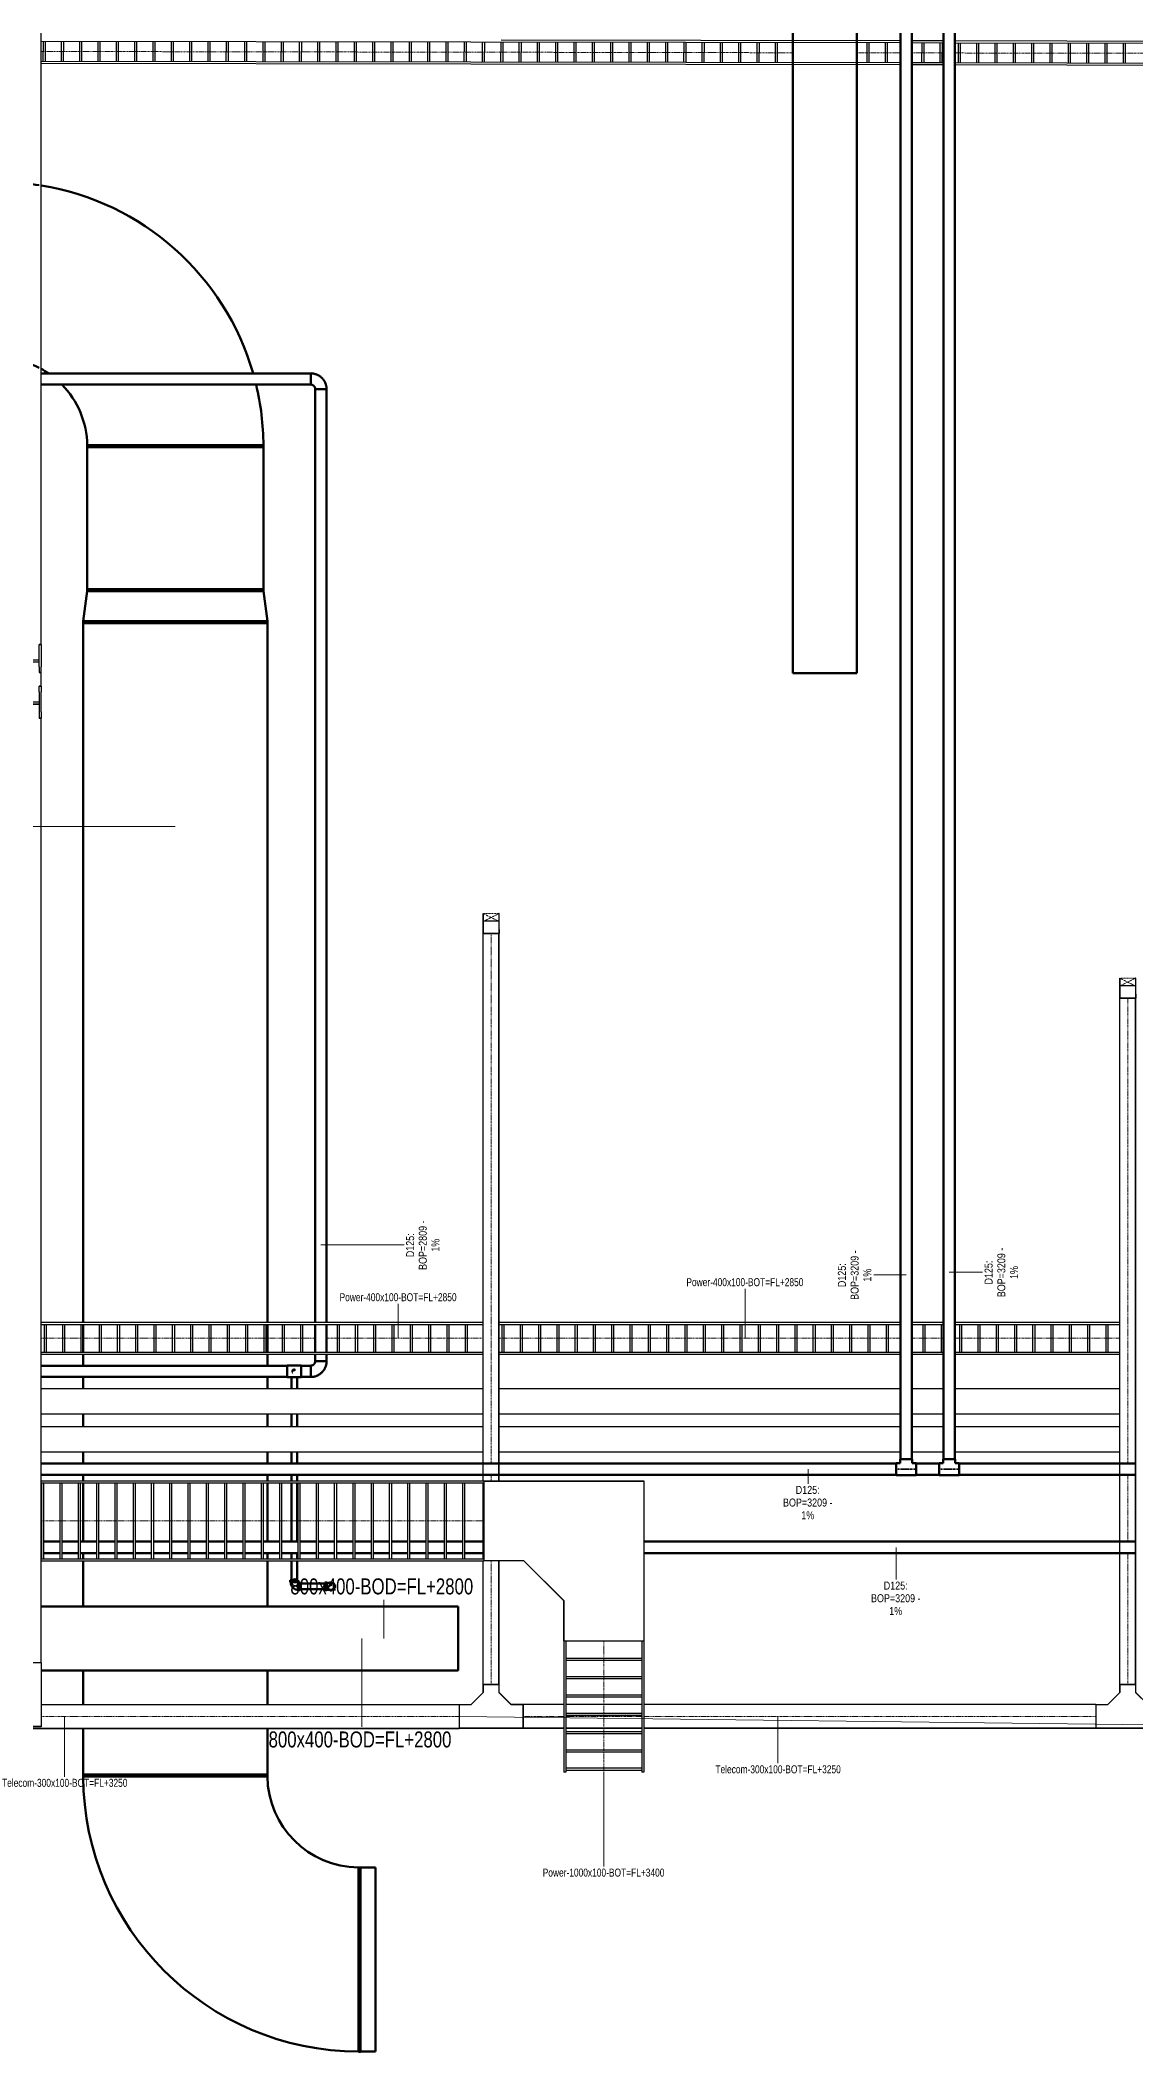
# Model space of a CAD drawing. Header units: millimetres. Extents: x -108050 to 96605, y 58136 to 140997.
# Drawn here: x -19841 to -6161, y 88522 to 113661 of the extents above; entities that cross this region are included whole.
import ezdxf

# ---------------------------------------------------------------- set-up
doc = ezdxf.new("R2010")
doc.units = ezdxf.units.MM
doc.linetypes.add('Center', pattern=[29.999999, 12, -6, 6, -6])
doc.linetypes.add('Hidden 0_75', pattern=[1.5, 0.75, -0.75])
for name, color, linetype, lineweight in [('E-CABL-TRAY', 211, 'Continuous', 25), ('E-CABL-TRAY-ANNO', 211, 'Hidden 0_75', 18), ('E-CABL-TRAY-CNTR', 211, 'Center', 18), ('E-CABL-TRAY-IDEN', 211, 'Continuous', 9), ('M-HVAC-DUCT', 70, 'Continuous', 50), ('M-HVAC-DUCT-IDEN', 70, 'Continuous', 9), ('P-PIPE', 3, 'Continuous', 50), ('P-PIPE-CNTR', 3, 'Center', 35), ('P-PIPE-IDEN', 2, 'Continuous', 9)]:
    doc.layers.add(name, color=color, linetype=linetype, lineweight=lineweight)
doc.styles.add('Arial', font='arial.ttf', dxfattribs={"width": 0.8, "height": 100})
doc.styles.add('Arial_1', font='arial.ttf', dxfattribs={"width": 0.75, "height": 200})
doc.styles.add('Arial_2', font='arial.ttf', dxfattribs={"width": 0.75, "height": 100})

# ---------------------------------------------------------------- blocks, each defined once
blk = doc.blocks.new('E_Chanel Horizontal Bend_std_ - Standard-1994017-HẦM')
at = {"layer": 'E-CABL-TRAY'}
for p, q in [((-500, 1500), (-497, 1500)), ((-500, 1000), (-500, 1500)), ((-497, 999), (-497, 1500)), ((475, 1500), (-475, 1500)), ((497, 1500), (500, 1500)), ((497, 1500), (497, -497)), ((500, 1500), (500, -500)), ((-1000, 500), (-500, 1000)), ((-999, 497), (-497, 999)), ((-1500, 497), (-1500, 500)), ((-1500, 500), (-1000, 500)), ((-1500, 497), (-999, 497)), ((-1500, 475), (-1500, -475)), ((-1500, -500), (-1500, -497)), ((497, -497), (-1500, -497)), ((500, -500), (-1500, -500))]:
    blk.add_line(p, q, dxfattribs=at)
blk = doc.blocks.new('PG_Busway_ThanhThang - 1250A-2004915-HẦM')
at = {"layer": 'E-CABL-TRAY'}
for p, q in [((-19829, 96812), (-14312, 96812)), ((-14112, 96812), (-9098, 96812)), ((-8957, 96812), (-8562, 96812)), ((-8421, 96812), (-6361, 96812)), ((-14312, 96489), (-19829, 96489)), ((-9098, 96489), (-14112, 96489)), ((-8562, 96489), (-8957, 96489)), ((-6361, 96489), (-8421, 96489))]:
    blk.add_line(p, q, dxfattribs=at)
blk = doc.blocks.new('PG_Busway_ThanhThang - 1250A-2004328-HẦM')
at = {"layer": 'E-CABL-TRAY'}
for p, q in [((-19829, 96337), (-14312, 96337)), ((-14112, 96337), (-9098, 96337)), ((-8957, 96337), (-8562, 96337)), ((-8421, 96337), (-6361, 96337)), ((-14312, 96014), (-19829, 96014)), ((-9098, 96014), (-14112, 96014)), ((-8562, 96014), (-8957, 96014)), ((-6361, 96014), (-8421, 96014))]:
    blk.add_line(p, q, dxfattribs=at)
blk = doc.blocks.new('01_REC Transition REC_C Flanged_ - 200 mm-2037853-HẦM')
at = {"layer": 'M-HVAC-DUCT'}
for p, q in [((-25, -1152), (-25, 1152)), ((-25, 1152), (0, 1152)), ((0, 1152), (0, -1152)), ((0, 1150), (372, 1100)), ((372, -1102), (372, 1102)), ((397, 1102), (372, 1102)), ((397, 1102), (397, -1102)), ((0, -1152), (-25, -1152)), ((372, -1100), (0, -1150)), ((372, -1102), (397, -1102))]:
    blk.add_line(p, q, dxfattribs=at)
blk = doc.blocks.new('01_REC Elbow_C Flanged_ - 1 W-2037233-HẦM')
at = {"layer": 'M-HVAC-DUCT'}
for p, q in [((-1102, 2212.5), (1102, 2212.5)), ((-1102, 2212.5), (-1102, 2187.5)), ((1102, 2187.5), (-1102, 2187.5)), ((1102, 2187.5), (1102, 2212.5)), ((-2212.5, -1102), (-2212.5, 1102)), ((-2212.5, 1102), (-2187.5, 1102)), ((-2187.5, 1102), (-2187.5, -1102)), ((-2187.5, -1102), (-2212.5, -1102))]:
    blk.add_line(p, q, dxfattribs=at)
for radius, start, end in [(1100, 332.88388, 352.07375), (1100, 353.41387, 359.34772), (3300, 351.26914, 357.36817), (3300, 357.80944, 359.78284), (3300, 286.03302, 350.82299), (1100, 326.02196, 331.39835), (1100, 270.65228, 314.4841), (3300, 270.21716, 283.49111)]:
    blk.add_arc((-2200, 2200), radius, start, end, dxfattribs=at)
blk = doc.blocks.new('E_Channel Horizontal Tee_std_ - Standard-V241-HẦM')
at = {"layer": 'E-CABL-TRAY'}
for p, q in [((-250, 150), (-100, 300)), ((-249, 147), (-97, 299)), ((-100, 400), (-97, 400)), ((-100, 300), (-100, 400)), ((-97, 400), (97, 400)), ((-97, 400), (-97, 299)), ((100, 400), (97, 400)), ((97, 400), (97, 299)), ((97, 299), (249, 147)), ((100, 300), (100, 400)), ((250, 150), (100, 300)), ((-400, 147), (-400, 150)), ((-400, 150), (-250, 150)), ((-400, 147), (-400, -147)), ((-400, 147), (-249, 147)), ((400, 147), (249, 147)), ((250, 150), (400, 150)), ((400, 150), (400, 147)), ((400, 147), (400, -147)), ((-400, -150), (-400, -147)), ((400, -147), (-400, -147)), ((400, -150), (-400, -150)), ((400, -147), (400, -150))]:
    blk.add_line(p, q, dxfattribs=at)
blk = doc.blocks.new('E_Channel Vertical Outside Bend_std_ - Standard-2090857-HẦM')
at = {"layer": 'E-CABL-TRAY'}
for p, q in [((-14310, 102748), (-14312, 102748)), ((-14312, 102748), (-14312, 102548)), ((-14310, 102548), (-14310, 102748)), ((-14115, 102650), (-14310, 102650)), ((-14112, 102748), (-14115, 102748)), ((-14115, 102748), (-14115, 102548)), ((-14112, 102548), (-14112, 102748)), ((-14312, 102498), (-14312, 102548)), ((-14310, 102498), (-14312, 102498)), ((-14310, 102548), (-14310, 102498)), ((-14115, 102498), (-14310, 102498)), ((-14115, 102548), (-14115, 102498)), ((-14112, 102498), (-14115, 102498)), ((-14112, 102548), (-14112, 102498))]:
    blk.add_line(p, q, dxfattribs=at)
blk = doc.blocks.new('M_Elbow - Welded - Generic - Standard-2092714-HẦM')
at = {"layer": 'P-PIPE'}
for p, q in [((-127, 71), (-127, 68)), ((-127, 68), (-127, 61)), ((-127, 61), (-127, 50)), ((-127, 50), (-127, 35)), ((-127, 35), (-127, 18)), ((-127, 18), (-127, -18)), ((-68, 127), (-71, 127)), ((-61, 127), (-68, 127)), ((-50, 127), (-61, 127)), ((-35, 127), (-50, 127)), ((-18, 127), (-35, 127)), ((18, 127), (-18, 127)), ((35, 127), (18, 127)), ((50, 127), (35, 127)), ((61, 127), (50, 127)), ((68, 127), (61, 127)), ((71, 127), (68, 127)), ((-127, -18), (-127, -35)), ((-127, -35), (-127, -50)), ((-127, -50), (-127, -61)), ((-127, -61), (-127, -68)), ((-127, -68), (-127, -71))]:
    blk.add_line(p, q, dxfattribs=at)
at = {"layer": 'P-PIPE', "flags": 128}
for points in [[(-71, 127), (-71, 125), (-71, 122), (-71, 120), (-71, 118), (-72, 116), (-72, 114), (-73, 111), (-74, 109), (-74, 107), (-75, 105), (-76, 103), (-77, 101), (-78, 99), (-79, 97), (-80, 95), (-82, 93), (-83, 92), (-85, 90), (-86, 88), (-88, 87), (-89, 85), (-91, 84), (-93, 82), (-95, 81), (-97, 80), (-98, 78), (-100, 77), (-102, 76), (-104, 75), (-107, 74), (-109, 74), (-111, 73), (-113, 72), (-115, 72), (-117, 71), (-120, 71), (-122, 71), (-124, 71), (-126, 71), (-127, 71)], [(-127, -71), (-119, -70), (-111, -70), (-103, -69), (-96, -68), (-88, -67), (-80, -65), (-72, -63), (-65, -61), (-57, -58), (-50, -55), (-43, -52), (-36, -48), (-29, -45), (-22, -40), (-15, -36), (-9, -32), (-3, -27), (3, -22), (9, -16), (15, -11), (20, -5), (25, 1), (30, 7), (35, 14), (39, 20), (43, 27), (47, 34), (51, 41), (54, 48), (57, 55), (60, 63), (62, 70), (64, 78), (66, 86), (68, 93), (69, 101), (70, 109), (70, 117), (71, 125), (71, 127)]]:
    blk.add_lwpolyline(points, dxfattribs=at)
blk = doc.blocks.new('M_Elbow - Threaded - MI - Class 300 - Standard-V243-HẦM')
at = {"layer": 'P-PIPE'}
for p, q in [((-90807, 87713), (-90831, 87713)), ((-90831, 87713), (-90831, 87664)), ((-90831, 87664), (-90831, 87615)), ((-90831, 87615), (-90807, 87615)), ((-90807, 87664), (-90807, 87713)), ((-90807, 87615), (-90807, 87664))]:
    blk.add_line(p, q, dxfattribs=at)
at = {"layer": 'P-PIPE', "flags": 128}
for points in [[(-90831, 87709), (-90833, 87709), (-90835, 87709), (-90837, 87709), (-90839, 87709), (-90841, 87709), (-90843, 87709), (-90845, 87709), (-90847, 87709), (-90849, 87709), (-90851, 87709), (-90852, 87709), (-90854, 87709), (-90856, 87709), (-90858, 87709), (-90860, 87709), (-90861, 87709), (-90863, 87709), (-90864, 87709), (-90866, 87709), (-90867, 87709), (-90869, 87709), (-90870, 87709), (-90871, 87709), (-90872, 87709), (-90874, 87709), (-90875, 87709), (-90876, 87709), (-90877, 87709), (-90877, 87709), (-90878, 87709), (-90879, 87709), (-90879, 87709), (-90880, 87709), (-90880, 87709), (-90881, 87709), (-90881, 87709), (-90881, 87709), (-90882, 87709), (-90882, 87709), (-90882, 87709)], [(-90882, 87620), (-90882, 87620), (-90881, 87620), (-90881, 87620), (-90881, 87620), (-90881, 87620), (-90880, 87620), (-90880, 87620), (-90879, 87620), (-90878, 87620), (-90878, 87620), (-90877, 87620), (-90876, 87620), (-90875, 87620), (-90874, 87620), (-90873, 87620), (-90872, 87620), (-90870, 87620), (-90869, 87620), (-90868, 87620), (-90866, 87620), (-90865, 87620), (-90863, 87620), (-90862, 87620), (-90860, 87620), (-90858, 87620), (-90857, 87620), (-90855, 87620), (-90853, 87620), (-90851, 87620), (-90849, 87620), (-90847, 87620), (-90845, 87620), (-90843, 87620), (-90841, 87620), (-90839, 87620), (-90837, 87620), (-90835, 87620), (-90833, 87620), (-90831, 87620), (-90831, 87620)]]:
    blk.add_lwpolyline(points, dxfattribs=at)
at = {"layer": 'P-PIPE'}
for radius, start, end in [(49, 65.944, 180), (49, 180, 294.4419), (44.4, 84.6359, 167.0485), (44.4, 192.9515, 275.4878)]:
    blk.add_arc((-90882, 87664), radius, start, end, dxfattribs=at)
blk = doc.blocks.new('E_Chanel Horizontal Bend_std_ - Standard-2114494-HẦM')
at = {"layer": 'E-CABL-TRAY'}
for p, q in [((-600, 197), (-600, 200)), ((-600, 200), (200, 200)), ((-600, 197), (197, 197)), ((-600, 175), (-600, -175)), ((197, 197), (197, -600)), ((200, 200), (200, -600)), ((-600, -200), (-600, -197)), ((-399, -197), (-600, -197)), ((-400, -200), (-600, -200)), ((-200, -400), (-400, -200)), ((-197, -399), (-399, -197)), ((-200, -600), (-200, -400)), ((-197, -600), (-197, -399)), ((-197, -600), (-200, -600)), ((-175, -600), (175, -600)), ((200, -600), (197, -600))]:
    blk.add_line(p, q, dxfattribs=at)
blk = doc.blocks.new('E_Ladder Vertical Outside Bend - Standard-2122204-HẦM')
at = {"layer": 'E-CABL-TRAY'}
for p, q in [((-20229, 105518), (-20229, 105588)), ((-20229, 105588), (-20203, 105588)), ((-20203, 105588), (-20203, 105518)), ((-19854, 105518), (-19854, 105588)), ((-19854, 105588), (-19829, 105588)), ((-19829, 105588), (-19829, 105518)), ((-20229, 105518), (-20229, 105268)), ((-20203, 105268), (-20203, 105518)), ((-20203, 105391), (-19854, 105391)), ((-20203, 105366), (-19854, 105366)), ((-19854, 105359), (-20203, 105359)), ((-19854, 105518), (-19854, 105268)), ((-19829, 105268), (-19829, 105518)), ((-20229, 105268), (-20229, 105188)), ((-20203, 105188), (-20229, 105188)), ((-20203, 105268), (-20203, 105188)), ((-19854, 105268), (-19854, 105188)), ((-19829, 105188), (-19854, 105188)), ((-19829, 105268), (-19829, 105188))]:
    blk.add_line(p, q, dxfattribs=at)
blk = doc.blocks.new('E_Ladder Vertical Inside Bend - Standard-2122208-HẦM')
at = {"layer": 'E-CABL-TRAY'}
for p, q in [((-20229, 106029), (-20229, 106109)), ((-20229, 106109), (-20203, 106109)), ((-20203, 106109), (-20203, 106029)), ((-19854, 106029), (-19854, 106109)), ((-19854, 106109), (-19829, 106109)), ((-19829, 106109), (-19829, 106029)), ((-20229, 105829), (-20229, 106029)), ((-20203, 106029), (-20203, 105829)), ((-20203, 105918), (-19854, 105918)), ((-20203, 105894), (-19854, 105894)), ((-19854, 105887), (-20203, 105887)), ((-19854, 105829), (-19854, 106029)), ((-19829, 106029), (-19829, 105829)), ((-20229, 105829), (-20229, 105760)), ((-20203, 105760), (-20229, 105760)), ((-20203, 105760), (-20203, 105829)), ((-19854, 105829), (-19854, 105760)), ((-19829, 105760), (-19854, 105760)), ((-19829, 105760), (-19829, 105829))]:
    blk.add_line(p, q, dxfattribs=at)
blk = doc.blocks.new('M_Elbow - Threaded - MI - Class 300 - Standard-2093307-HẦM')
at = {"layer": 'P-PIPE'}
for p, q in [((-51, 49), (-75, 49)), ((-75, 49), (-75, -49)), ((-51, -49), (-51, 49)), ((-49, 75), (-49, 51)), ((49, 75), (-49, 75)), ((-49, 51), (49, 51)), ((49, 51), (49, 75)), ((-75, -49), (-51, -49))]:
    blk.add_line(p, q, dxfattribs=at)
at = {"layer": 'P-PIPE', "flags": 128}
for points in [[(-44, 51), (-44, 51), (-44, 50), (-44, 50), (-44, 50), (-45, 50), (-45, 49), (-45, 49), (-45, 49), (-45, 49), (-45, 48), (-45, 48), (-45, 48), (-45, 48), (-45, 47), (-46, 47), (-46, 47), (-46, 47), (-46, 47), (-46, 46), (-46, 46), (-47, 46), (-47, 46), (-47, 46), (-47, 46), (-47, 45), (-48, 45), (-48, 45), (-48, 45), (-48, 45), (-48, 45), (-49, 45), (-49, 45), (-49, 45), (-49, 45), (-50, 44), (-50, 44), (-50, 44), (-50, 44), (-51, 44), (-51, 44)], [(-51, -44), (-47, -44), (-43, -44), (-39, -44), (-36, -43), (-32, -43), (-28, -42), (-24, -41), (-21, -40), (-17, -38), (-14, -37), (-10, -35), (-7, -34), (-3, -32), (0, -30), (3, -28), (6, -26), (9, -23), (12, -21), (15, -18), (17, -16), (20, -13), (23, -10), (25, -7), (27, -4), (29, -1), (31, 3), (33, 6), (35, 9), (36, 13), (38, 16), (39, 20), (40, 24), (41, 27), (42, 31), (43, 35), (44, 38), (44, 42), (44, 46), (44, 50), (44, 51)]]:
    blk.add_lwpolyline(points, dxfattribs=at)
blk = doc.blocks.new('M_Elbow - Threaded - MI - Class 300 - Standard-V263-HẦM')
at = {"layer": 'P-PIPE'}
for p, q in [((-16719, 96951), (-16670, 96951)), ((-16670, 96951), (-16621, 96951))]:
    blk.add_line(p, q, dxfattribs=at)
blk = doc.blocks.new('01_REC Elbow_C Flanged_ - 1 W-2136059-HẦM')
at = {"layer": 'M-HVAC-DUCT'}
for p, q in [((-1152, 2312.5), (1152, 2312.5)), ((-1152, 2312.5), (-1152, 2287.5)), ((1152, 2287.5), (-1152, 2287.5)), ((1152, 2287.5), (1152, 2312.5)), ((-2312.5, -1152), (-2312.5, 1152)), ((-2312.5, 1152), (-2287.5, 1152)), ((-2287.5, 1152), (-2287.5, -1152)), ((-2287.5, -1152), (-2312.5, -1152))]:
    blk.add_line(p, q, dxfattribs=at)
for radius, start, end in [(1150, 270.62392, 359.37608), (3450, 270.20772, 359.79228)]:
    blk.add_arc((-2300, 2300), radius, start, end, dxfattribs=at)

msp = doc.modelspace()

# ---------------------------------------------------------------- hatches: boundary and pattern name
at = {"layer": 'P-PIPE'}
for points in [[(-16675, 96990), (-16682, 96994), (-16683, 96994), (-16686, 97000), (-16688, 97003), (-16688, 97007), (-16686, 97016), (-16686, 97016), (-16683, 97020), (-16679, 97023), (-16675, 97025), (-16661, 97028), (-16661, 97028), (-16657, 97031), (-16654, 97035), (-16652, 97039), (-16652, 97044), (-16652, 97049), (-16654, 97053), (-16657, 97057), (-16661, 97060), (-16665, 97061), (-16670, 97062), (-16679, 97061), (-16688, 97057), (-16696, 97051), (-16702, 97044), (-16705, 97035), (-16706, 97026), (-16703, 97012), (-16702, 97007), (-16694, 96998), (-16686, 96993), (-16679, 96990)], [(-16217, 94303), (-16225, 94307), (-16225, 94307), (-16229, 94313), (-16230, 94316), (-16231, 94320), (-16228, 94329), (-16228, 94330), (-16225, 94334), (-16221, 94336), (-16217, 94338), (-16208, 94339), (-16201, 94343), (-16199, 94344), (-16196, 94348), (-16195, 94352), (-16194, 94357), (-16195, 94362), (-16196, 94366), (-16201, 94371), (-16203, 94373), (-16208, 94375), (-16212, 94375), (-16222, 94374), (-16231, 94370), (-16238, 94364), (-16244, 94357), (-16248, 94348), (-16249, 94339), (-16246, 94325), (-16244, 94320), (-16236, 94311), (-16228, 94306), (-16221, 94303)]]:
    msp.add_hatch(color=256, dxfattribs=at).paths.add_polyline_path(points)

# ---------------------------------------------------------------- linework, layer by layer
at = {"layer": 'E-CABL-TRAY'}
for p, q in [((-19829, 106109), (-19829, 124103)), ((-9098, 113627), (-19829, 113646)), ((-19807, 113646), (-19808, 113397)), ((-19782, 113646), (-19782, 113397)), ((-19579, 113645), (-19579, 113396)), ((-19553, 113645), (-19554, 113396)), ((-19350, 113645), (-19350, 113396)), ((-19325, 113645), (-19325, 113396)), ((-19121, 113645), (-19122, 113395)), ((-19096, 113645), (-19096, 113395)), ((-18893, 113644), (-18893, 113395)), ((-18867, 113644), (-18868, 113395)), ((-18664, 113644), (-18665, 113395)), ((-18639, 113644), (-18639, 113395)), ((-18436, 113643), (-18436, 113394)), ((-18410, 113643), (-18411, 113394)), ((-18207, 113643), (-18207, 113394)), ((-18182, 113643), (-18182, 113394)), ((-17978, 113643), (-17979, 113393)), ((-17953, 113643), (-17953, 113393)), ((-17750, 113642), (-17750, 113393)), ((-17724, 113642), (-17725, 113393)), ((-17521, 113642), (-17522, 113393)), ((-17496, 113642), (-17496, 113393)), ((-17293, 113641), (-17293, 113392)), ((-17267, 113641), (-17268, 113392)), ((-17064, 113641), (-17064, 113392)), ((-17039, 113641), (-17039, 113392)), ((-16835, 113641), (-16836, 113391)), ((-16810, 113641), (-16810, 113391)), ((-16607, 113640), (-16607, 113391)), ((-16581, 113640), (-16582, 113391)), ((-16378, 113640), (-16379, 113391)), ((-16353, 113640), (-16353, 113391)), ((-16150, 113640), (-16150, 113390)), ((-16124, 113639), (-16125, 113390)), ((-15921, 113639), (-15921, 113390)), ((-15896, 113639), (-15896, 113390)), ((-15692, 113639), (-15693, 113390)), ((-15667, 113639), (-15667, 113389)), ((-15464, 113638), (-15464, 113389)), ((-15438, 113638), (-15439, 113389)), ((-15235, 113638), (-15236, 113389)), ((-15210, 113638), (-15210, 113389)), ((-15007, 113638), (-15007, 113388)), ((-14981, 113638), (-14982, 113388)), ((-14778, 113637), (-14778, 113388)), ((-14753, 113637), (-14753, 113388)), ((-14549, 113637), (-14550, 113388)), ((-14524, 113637), (-14524, 113388)), ((-14321, 113636), (-14321, 113387)), ((-14295, 113636), (-14296, 113387)), ((-14092, 113636), (-14093, 113387)), ((-9098, 113653), (-14084, 113661)), ((-14067, 113636), (-14067, 113387)), ((-13864, 113636), (-13864, 113386)), ((-13838, 113636), (-13839, 113386)), ((-13635, 113635), (-13635, 113386)), ((-13610, 113635), (-13610, 113386)), ((-13406, 113635), (-13407, 113386)), ((-13381, 113635), (-13381, 113386)), ((-13178, 113634), (-13178, 113385)), ((-13152, 113634), (-13153, 113385)), ((-12949, 113634), (-12950, 113385)), ((-12924, 113634), (-12924, 113385)), ((-12721, 113634), (-12721, 113384)), ((-12695, 113634), (-12696, 113384)), ((-12492, 113633), (-12492, 113384)), ((-12467, 113633), (-12467, 113384)), ((-12263, 113633), (-12264, 113384)), ((-12238, 113633), (-12238, 113384)), ((-12035, 113632), (-12035, 113383)), ((-12009, 113632), (-12010, 113383)), ((-11806, 113632), (-11807, 113383)), ((-11781, 113632), (-11781, 113383)), ((-11578, 113632), (-11578, 113382)), ((-11552, 113632), (-11553, 113382)), ((-11349, 113631), (-11349, 113382)), ((-11324, 113631), (-11324, 113382)), ((-11120, 113631), (-11121, 113382)), ((-11095, 113631), (-11095, 113382)), ((-8562, 113652), (-8957, 113653)), ((14571, 113612), (-8421, 113652)), ((-9098, 113378), (-19829, 113397)), ((-10892, 113630), (-10892, 113381)), ((-10866, 113630), (-10867, 113381)), ((-10663, 113630), (-10664, 113381)), ((-10638, 113630), (-10638, 113381)), ((-9520, 113628), (-9521, 113379)), ((-9495, 113628), (-9495, 113379)), ((-9292, 113628), (-9292, 113379)), ((-9266, 113628), (-9267, 113378)), ((-8562, 113626), (-8957, 113627)), ((-8834, 113627), (-8835, 113378)), ((-8809, 113627), (-8809, 113378)), ((-8606, 113627), (-8606, 113377)), ((-8580, 113626), (-8581, 113377)), ((14571, 113587), (-8421, 113626)), ((-8377, 113626), (-8378, 113377)), ((-8352, 113626), (-8352, 113377)), ((-8149, 113626), (-8149, 113377)), ((-8123, 113626), (-8124, 113377)), ((-7920, 113625), (-7920, 113376)), ((-7895, 113625), (-7895, 113376)), ((-7691, 113625), (-7692, 113376)), ((-7666, 113625), (-7666, 113376)), ((-7463, 113625), (-7463, 113375)), ((-7437, 113625), (-7438, 113375)), ((-7234, 113624), (-7235, 113375)), ((-7209, 113624), (-7209, 113375)), ((-7006, 113624), (-7006, 113375)), ((-6980, 113624), (-6981, 113375)), ((-6777, 113623), (-6777, 113374)), ((-6752, 113623), (-6752, 113374)), ((-6548, 113623), (-6549, 113374)), ((-6523, 113623), (-6523, 113374)), ((-6320, 113623), (-6320, 113373)), ((-6294, 113623), (-6295, 113373)), ((-9098, 113353), (-19829, 113371)), ((-8562, 113377), (-8957, 113378)), ((-8562, 113352), (-8957, 113353)), ((14571, 113337), (-8421, 113377)), ((14571, 113312), (-8421, 113352)), ((-19829, 106109), (-19854, 106109)), ((-19854, 105760), (-19829, 105760)), ((-19829, 105588), (-19854, 105588)), ((-19829, 105588), (-19829, 105760)), ((-19854, 105188), (-19829, 105188)), ((-19829, 93382), (-19829, 105188)), ((-14312, 102498), (-14112, 102498)), ((-14312, 95656), (-14312, 102498)), ((-14310, 95656), (-14310, 102498)), ((-14115, 95656), (-14115, 102498)), ((-14112, 95656), (-14112, 102498)), ((-6361, 101691), (-6161, 101691)), ((-6361, 93113), (-6361, 101691)), ((-6359, 93113), (-6359, 101691)), ((-6164, 93113), (-6164, 101691)), ((-6161, 93113), (-6161, 101691)), ((-19829, 97639), (-14312, 97639)), ((-19829, 97613), (-14312, 97613)), ((-19789, 97264), (-19789, 97613)), ((-19764, 97264), (-19764, 97613)), ((-19560, 97264), (-19560, 97613)), ((-19535, 97264), (-19535, 97613)), ((-19332, 97264), (-19332, 97613)), ((-19306, 97264), (-19306, 97613)), ((-19103, 97264), (-19103, 97613)), ((-19078, 97264), (-19078, 97613)), ((-18875, 97264), (-18875, 97613)), ((-18849, 97264), (-18849, 97613)), ((-18646, 97264), (-18646, 97613)), ((-18621, 97264), (-18621, 97613)), ((-18417, 97264), (-18417, 97613)), ((-18392, 97264), (-18392, 97613)), ((-18189, 97264), (-18189, 97613)), ((-18163, 97264), (-18163, 97613)), ((-17960, 97264), (-17960, 97613)), ((-17935, 97264), (-17935, 97613)), ((-17732, 97264), (-17732, 97613)), ((-17706, 97264), (-17706, 97613)), ((-17503, 97264), (-17503, 97613)), ((-17478, 97264), (-17478, 97613)), ((-17274, 97264), (-17274, 97613)), ((-17249, 97264), (-17249, 97613)), ((-17046, 97264), (-17046, 97613)), ((-17020, 97264), (-17020, 97613)), ((-16817, 97264), (-16817, 97613)), ((-16792, 97264), (-16792, 97613)), ((-16589, 97264), (-16589, 97613)), ((-16563, 97264), (-16563, 97613)), ((-16131, 97264), (-16131, 97613)), ((-16106, 97264), (-16106, 97613)), ((-15903, 97264), (-15903, 97613)), ((-15877, 97264), (-15877, 97613)), ((-15674, 97264), (-15674, 97613)), ((-15649, 97264), (-15649, 97613)), ((-15446, 97264), (-15446, 97613)), ((-15420, 97264), (-15420, 97613)), ((-15217, 97264), (-15217, 97613)), ((-15192, 97264), (-15192, 97613)), ((-14988, 97264), (-14988, 97613)), ((-14963, 97264), (-14963, 97613)), ((-14760, 97264), (-14760, 97613)), ((-14734, 97264), (-14734, 97613)), ((-14531, 97264), (-14531, 97613)), ((-14506, 97264), (-14506, 97613)), ((-14112, 97639), (-9098, 97639)), ((-14112, 97613), (-9098, 97613)), ((-14074, 97264), (-14074, 97613)), ((-14049, 97264), (-14049, 97613)), ((-13845, 97264), (-13845, 97613)), ((-13820, 97264), (-13820, 97613)), ((-13617, 97264), (-13617, 97613)), ((-13591, 97264), (-13591, 97613)), ((-13388, 97264), (-13388, 97613)), ((-13363, 97264), (-13363, 97613)), ((-13160, 97264), (-13160, 97613)), ((-13134, 97264), (-13134, 97613)), ((-12931, 97264), (-12931, 97613)), ((-12906, 97264), (-12906, 97613)), ((-12702, 97264), (-12702, 97613)), ((-12677, 97264), (-12677, 97613)), ((-12474, 97264), (-12474, 97613)), ((-12448, 97264), (-12448, 97613)), ((-12245, 97264), (-12245, 97613)), ((-12220, 97264), (-12220, 97613)), ((-12017, 97264), (-12017, 97613)), ((-11991, 97264), (-11991, 97613)), ((-11788, 97264), (-11788, 97613)), ((-11763, 97264), (-11763, 97613)), ((-11559, 97264), (-11559, 97613)), ((-11534, 97264), (-11534, 97613)), ((-11331, 97264), (-11331, 97613)), ((-11305, 97264), (-11305, 97613)), ((-11102, 97264), (-11102, 97613)), ((-11077, 97264), (-11077, 97613)), ((-10874, 97264), (-10874, 97613)), ((-10848, 97264), (-10848, 97613)), ((-10645, 97264), (-10645, 97613)), ((-10620, 97264), (-10620, 97613)), ((-10416, 97264), (-10416, 97613)), ((-10391, 97264), (-10391, 97613)), ((-10188, 97264), (-10188, 97613)), ((-10162, 97264), (-10162, 97613)), ((-9959, 97264), (-9959, 97613)), ((-9934, 97264), (-9934, 97613)), ((-9731, 97264), (-9731, 97613)), ((-9705, 97264), (-9705, 97613)), ((-9502, 97264), (-9502, 97613)), ((-9477, 97264), (-9477, 97613)), ((-9273, 97264), (-9273, 97613)), ((-9248, 97264), (-9248, 97613)), ((-8957, 97639), (-8562, 97639)), ((-8957, 97613), (-8562, 97613)), ((-8816, 97264), (-8816, 97613)), ((-8791, 97264), (-8791, 97613)), ((-8588, 97264), (-8588, 97613)), ((-8562, 97264), (-8562, 97613)), ((-8421, 97639), (-6361, 97639)), ((-8421, 97613), (-6361, 97613)), ((-8359, 97264), (-8359, 97613)), ((-8334, 97264), (-8334, 97613)), ((-8130, 97264), (-8130, 97613)), ((-8105, 97264), (-8105, 97613)), ((-7902, 97264), (-7902, 97613)), ((-7876, 97264), (-7876, 97613)), ((-7673, 97264), (-7673, 97613)), ((-7648, 97264), (-7648, 97613)), ((-7445, 97264), (-7445, 97613)), ((-7419, 97264), (-7419, 97613)), ((-7216, 97264), (-7216, 97613)), ((-7191, 97264), (-7191, 97613)), ((-6987, 97264), (-6987, 97613)), ((-6962, 97264), (-6962, 97613)), ((-6759, 97264), (-6759, 97613)), ((-6733, 97264), (-6733, 97613)), ((-6530, 97264), (-6530, 97613)), ((-6505, 97264), (-6505, 97613)), ((-19829, 97264), (-14312, 97264)), ((-19829, 97239), (-14312, 97239)), ((-14112, 97264), (-9098, 97264)), ((-14112, 97239), (-9098, 97239)), ((-8957, 97264), (-8562, 97264)), ((-8957, 97239), (-8562, 97239)), ((-8421, 97264), (-6361, 97264)), ((-8421, 97239), (-6361, 97239)), ((-19829, 95656), (-14303, 95656)), ((-19829, 95631), (-14303, 95631)), ((-19822, 94682), (-19822, 95631)), ((-19797, 94682), (-19797, 95631)), ((-19594, 94682), (-19594, 95631)), ((-19568, 94682), (-19568, 95631)), ((-19365, 94682), (-19365, 95631)), ((-19340, 94682), (-19340, 95631)), ((-19136, 94682), (-19136, 95631)), ((-19111, 94682), (-19111, 95631)), ((-18908, 94682), (-18908, 95631)), ((-18882, 94682), (-18882, 95631)), ((-18679, 94682), (-18679, 95631)), ((-18654, 94682), (-18654, 95631)), ((-18451, 94682), (-18451, 95631)), ((-18425, 94682), (-18425, 95631)), ((-18222, 94682), (-18222, 95631)), ((-18197, 94682), (-18197, 95631)), ((-17993, 94682), (-17993, 95631)), ((-17968, 94682), (-17968, 95631)), ((-17765, 94682), (-17765, 95631)), ((-17739, 94682), (-17739, 95631)), ((-17536, 94682), (-17536, 95631)), ((-17511, 94682), (-17511, 95631)), ((-17308, 94682), (-17308, 95631)), ((-17282, 94682), (-17282, 95631)), ((-17079, 94682), (-17079, 95631)), ((-17054, 94682), (-17054, 95631)), ((-16850, 94682), (-16850, 95631)), ((-16825, 94682), (-16825, 95631)), ((-16622, 94682), (-16622, 95631)), ((-16596, 94682), (-16596, 95631)), ((-16393, 94682), (-16393, 95631)), ((-16368, 94682), (-16368, 95631)), ((-16165, 94682), (-16165, 95631)), ((-16139, 94682), (-16139, 95631)), ((-15936, 94682), (-15936, 95631)), ((-15911, 94682), (-15911, 95631)), ((-15707, 94682), (-15707, 95631)), ((-15682, 94682), (-15682, 95631)), ((-15479, 94682), (-15479, 95631)), ((-15453, 94682), (-15453, 95631)), ((-15250, 94682), (-15250, 95631)), ((-15225, 94682), (-15225, 95631)), ((-15022, 94682), (-15022, 95631)), ((-14996, 94682), (-14996, 95631)), ((-14793, 94682), (-14793, 95631)), ((-14768, 94682), (-14768, 95631)), ((-14564, 94682), (-14564, 95631)), ((-14539, 94682), (-14539, 95631)), ((-14312, 94682), (-14312, 95631)), ((-14310, 94682), (-14310, 95631)), ((-14303, 95656), (-14303, 95631)), ((-19829, 94682), (-14303, 94682)), ((-19829, 94656), (-14303, 94656)), ((-14312, 93113), (-14312, 94656)), ((-14310, 93113), (-14310, 94656)), ((-14303, 94682), (-14303, 94656)), ((-14115, 93113), (-14115, 94656)), ((-14112, 93113), (-14112, 94656)), ((-13303, 93656), (-13278, 93656)), ((-13303, 93656), (-13303, 92018)), ((-13278, 93656), (-13278, 92018)), ((-12329, 93656), (-12303, 93656)), ((-12329, 93656), (-12329, 92018)), ((-12303, 93656), (-12303, 92018)), ((-19829, 93382), (-19854, 93382)), ((-13278, 93440), (-12329, 93440)), ((-13278, 93415), (-12329, 93415)), ((-14112, 93113), (-14312, 93113)), ((-13278, 93212), (-12329, 93212)), ((-13278, 93186), (-12329, 93186)), ((-6161, 93113), (-6361, 93113)), ((-19829, 92863), (-14612, 92863)), ((-19829, 92860), (-14612, 92860)), ((-14612, 92863), (-14612, 92563)), ((-13812, 92563), (-13812, 92863)), ((-13303, 92863), (-13812, 92863)), ((-13303, 92860), (-13812, 92860)), ((-13278, 92983), (-12329, 92983)), ((-13278, 92958), (-12329, 92958)), ((-12329, 92863), (-13278, 92863)), ((-12329, 92860), (-13278, 92860)), ((-6661, 92863), (-12303, 92863)), ((-6661, 92860), (-12303, 92860)), ((-6661, 92863), (-6661, 92563)), ((-24769, 92563), (-14612, 92563)), ((-24766, 92565), (-14612, 92565)), ((-13303, 92565), (-13812, 92565)), ((-13303, 92563), (-13812, 92563)), ((-13278, 92754), (-12329, 92754)), ((-13278, 92729), (-12329, 92729)), ((-12329, 92565), (-13278, 92565)), ((-12329, 92563), (-13278, 92563)), ((-13278, 92526), (-12329, 92526)), ((-6661, 92565), (-12303, 92565)), ((-6661, 92563), (-12303, 92563)), ((-13278, 92500), (-12329, 92500)), ((-13278, 92297), (-12329, 92297)), ((-13278, 92272), (-12329, 92272)), ((-13278, 92018), (-13303, 92018)), ((-13278, 92069), (-12329, 92069)), ((-13278, 92043), (-12329, 92043)), ((-12303, 92018), (-12329, 92018))]:
    msp.add_line(p, q, dxfattribs=at)
at = {"layer": 'E-CABL-TRAY-ANNO'}
for p, q in [((-14115, 102748), (-14310, 102748)), ((-14310, 102746), (-14117, 102650)), ((-14115, 102746), (-14307, 102650)), ((-6164, 101941), (-6359, 101941)), ((-6359, 101939), (-6166, 101843)), ((-6164, 101939), (-6356, 101843))]:
    msp.add_line(p, q, dxfattribs=at)
at = {"layer": 'E-CABL-TRAY-CNTR'}
for p, q in [((-10444, 113505), (-19829, 113521)), ((-9098, 113503), (-9644, 113504)), ((-8562, 113502), (-8957, 113503)), ((14571, 113462), (-8421, 113502)), ((-14212, 95870), (-14212, 102498)), ((-6261, 95870), (-6261, 101691)), ((-19829, 97439), (-16405, 97439)), ((-16270, 97439), (-14312, 97439)), ((-14112, 97439), (-9098, 97439)), ((-8957, 97439), (-8562, 97439)), ((-8421, 97439), (-6361, 97439)), ((-14212, 95656), (-14212, 95735)), ((-6261, 94893), (-6261, 95735)), ((-19829, 95156), (-14303, 95156)), ((-14212, 93113), (-14212, 94656)), ((-6261, 93113), (-6261, 94759)), ((-12803, 93656), (-12803, 92018)), ((-19829, 92713), (-14612, 92713)), ((-13303, 92713), (-13812, 92713)), ((-12329, 92713), (-13278, 92713)), ((-6661, 92713), (-12303, 92713))]:
    msp.add_line(p, q, dxfattribs=at)
at = {"layer": 'E-CABL-TRAY-IDEN'}
for p, q in [((-11038, 97439), (-11038, 98057)), ((-15370, 97439), (-15370, 97868)), ((-19538, 92713), (-19538, 91958)), ((-14612, 92713), (14322, 92356)), ((-10630, 92713), (-10630, 92128)), ((-12803, 92018), (-12803, 90837))]:
    msp.add_line(p, q, dxfattribs=at)
at = {"layer": 'M-HVAC-DUCT'}
for p, q in [((-10444, 123903), (-10444, 105750)), ((-9644, 123903), (-9644, 105750)), ((-19255, 108575), (-19255, 106800)), ((-17055, 108575), (-17055, 106800)), ((-19305, 106378), (-19305, 97639)), ((-17005, 106378), (-17005, 97639)), ((-9644, 105750), (-10444, 105750)), ((-19305, 97613), (-19305, 97264)), ((-17005, 97613), (-17005, 97264)), ((-19305, 97239), (-19305, 97096)), ((-17005, 97239), (-17005, 97096)), ((-19305, 96955), (-19305, 96812)), ((-17005, 96955), (-17005, 96812)), ((-19305, 96489), (-19305, 96337)), ((-17005, 96489), (-17005, 96337)), ((-19305, 96014), (-19305, 95873)), ((-17005, 96014), (-17005, 95873)), ((-19305, 95732), (-19305, 95656)), ((-19305, 95631), (-19305, 94897)), ((-17005, 95732), (-17005, 95656)), ((-17005, 95631), (-17005, 94897)), ((-19305, 94755), (-19305, 94682)), ((-19305, 94656), (-19305, 94087)), ((-17005, 94755), (-17005, 94682)), ((-17005, 94656), (-17005, 94087)), ((-14621, 94087), (-19829, 94087)), ((-14621, 94087), (-14621, 93287)), ((-14621, 93287), (-19829, 93287)), ((-19305, 93287), (-19305, 92863)), ((-17005, 93287), (-17005, 92863)), ((-19305, 92563), (-19305, 91986)), ((-17005, 92563), (-17005, 91986)), ((-15655, 90824), (-15842, 90824)), ((-15655, 90824), (-15655, 88524)), ((-15655, 88524), (-15842, 88524))]:
    msp.add_line(p, q, dxfattribs=at)
at = {"layer": 'M-HVAC-DUCT-IDEN'}
for p, q in [((-18155, 103834), (-23614, 103834)), ((-15553, 93687), (-15553, 94172)), ((-15824, 93687), (-15824, 92583))]:
    msp.add_line(p, q, dxfattribs=at)
at = {"layer": 'P-PIPE'}
for p, q in [((-9098, 119786), (-9098, 95927)), ((-8957, 95927), (-8957, 119786)), ((-8562, 119786), (-8562, 95927)), ((-8421, 95927), (-8421, 119786)), ((-16464, 109498), (-19829, 109498)), ((-19829, 109357), (-16464, 109357)), ((-16464, 109357), (-16464, 109498)), ((-16408, 109301), (-16408, 97639)), ((-16267, 109301), (-16408, 109301)), ((-16267, 97639), (-16267, 109301)), ((-16408, 97613), (-16408, 97264)), ((-16267, 97264), (-16267, 97613)), ((-16757, 97096), (-19829, 97096)), ((-16752, 97100), (-16757, 97100)), ((-16757, 97100), (-16757, 97026)), ((-16752, 97100), (-16757, 97100)), ((-16757, 97100), (-16757, 97026)), ((-16587, 97100), (-16752, 97100)), ((-16587, 97100), (-16752, 97100)), ((-16582, 97100), (-16587, 97100)), ((-16582, 97100), (-16587, 97100)), ((-16582, 97026), (-16582, 97100)), ((-16582, 97026), (-16582, 97100)), ((-16464, 97096), (-16582, 97096)), ((-16464, 96955), (-16464, 97096)), ((-16408, 97239), (-16408, 97153)), ((-16408, 97153), (-16267, 97153)), ((-16267, 97153), (-16267, 97239)), ((-19829, 96955), (-16757, 96955)), ((-16757, 97026), (-16757, 96951)), ((-16757, 97026), (-16757, 96951)), ((-16757, 96951), (-16752, 96951)), ((-16757, 96951), (-16752, 96951)), ((-16752, 96951), (-16587, 96951)), ((-16752, 96951), (-16587, 96951)), ((-16706, 96951), (-16706, 96812)), ((-16633, 96812), (-16633, 96951)), ((-16587, 96951), (-16582, 96951)), ((-16587, 96951), (-16582, 96951)), ((-16582, 96951), (-16582, 97026)), ((-16582, 96951), (-16582, 97026)), ((-16582, 96955), (-16464, 96955)), ((-16706, 96489), (-16706, 96337)), ((-16633, 96337), (-16633, 96489)), ((-14312, 95873), (-19829, 95873)), ((-16706, 96014), (-16706, 95873)), ((-16633, 95873), (-16633, 96014)), ((-14115, 95873), (-14310, 95873)), ((-9152, 95873), (-14112, 95873)), ((-9147, 95877), (-9152, 95877)), ((-9152, 95877), (-9152, 95728)), ((-9147, 95877), (-9152, 95877)), ((-9152, 95877), (-9152, 95728)), ((-9102, 95877), (-9147, 95877)), ((-9102, 95877), (-9147, 95877)), ((-9102, 95927), (-9102, 95922)), ((-8953, 95927), (-9102, 95927)), ((-9102, 95927), (-9102, 95922)), ((-8953, 95927), (-9102, 95927)), ((-9102, 95922), (-9102, 95877)), ((-9102, 95922), (-9102, 95877)), ((-8953, 95922), (-8953, 95927)), ((-8953, 95922), (-8953, 95927)), ((-8953, 95877), (-8953, 95922)), ((-8953, 95877), (-8953, 95922)), ((-8908, 95877), (-8953, 95877)), ((-8908, 95877), (-8953, 95877)), ((-8903, 95877), (-8908, 95877)), ((-8903, 95877), (-8908, 95877)), ((-8903, 95728), (-8903, 95877)), ((-8903, 95728), (-8903, 95877)), ((-8616, 95873), (-8903, 95873)), ((-8611, 95877), (-8616, 95877)), ((-8616, 95877), (-8616, 95728)), ((-8611, 95877), (-8616, 95877)), ((-8616, 95877), (-8616, 95728)), ((-8566, 95877), (-8611, 95877)), ((-8566, 95877), (-8611, 95877)), ((-8566, 95927), (-8566, 95922)), ((-8417, 95927), (-8566, 95927)), ((-8566, 95927), (-8566, 95922)), ((-8417, 95927), (-8566, 95927)), ((-8566, 95922), (-8566, 95877)), ((-8566, 95922), (-8566, 95877)), ((-8417, 95922), (-8417, 95927)), ((-8417, 95922), (-8417, 95927)), ((-8417, 95877), (-8417, 95922)), ((-8417, 95877), (-8417, 95922)), ((-8372, 95877), (-8417, 95877)), ((-8372, 95877), (-8417, 95877)), ((-8367, 95877), (-8372, 95877)), ((-8367, 95877), (-8372, 95877)), ((-8367, 95728), (-8367, 95877)), ((-8367, 95728), (-8367, 95877)), ((-6361, 95873), (-8367, 95873)), ((-6164, 95873), (-6359, 95873)), ((-19829, 95732), (-14312, 95732)), ((-16706, 95732), (-16706, 95656)), ((-16706, 95631), (-16706, 94897)), ((-16633, 95656), (-16633, 95732)), ((-16633, 94897), (-16633, 95631)), ((-14310, 95732), (-14115, 95732)), ((-14112, 95732), (-9152, 95732)), ((-9152, 95728), (-9147, 95728)), ((-9152, 95728), (-9147, 95728)), ((-9147, 95728), (-8908, 95728)), ((-9147, 95728), (-8908, 95728)), ((-8908, 95728), (-8903, 95728)), ((-8908, 95728), (-8903, 95728)), ((-8903, 95732), (-8616, 95732)), ((-8616, 95728), (-8611, 95728)), ((-8616, 95728), (-8611, 95728)), ((-8611, 95728), (-8372, 95728)), ((-8611, 95728), (-8372, 95728)), ((-8372, 95728), (-8367, 95728)), ((-8372, 95728), (-8367, 95728)), ((-8367, 95732), (-6361, 95732)), ((-6359, 95732), (-6164, 95732)), ((-19822, 94897), (-19829, 94897)), ((-19594, 94897), (-19797, 94897)), ((-19365, 94897), (-19568, 94897)), ((-19136, 94897), (-19340, 94897)), ((-18908, 94897), (-19111, 94897)), ((-18679, 94897), (-18882, 94897)), ((-18451, 94897), (-18654, 94897)), ((-18222, 94897), (-18425, 94897)), ((-17993, 94897), (-18197, 94897)), ((-17765, 94897), (-17968, 94897)), ((-17536, 94897), (-17739, 94897)), ((-17308, 94897), (-17511, 94897)), ((-17079, 94897), (-17282, 94897)), ((-16850, 94897), (-17054, 94897)), ((-16622, 94897), (-16825, 94897)), ((-16393, 94897), (-16596, 94897)), ((-16165, 94897), (-16368, 94897)), ((-15936, 94897), (-16139, 94897)), ((-15707, 94897), (-15911, 94897)), ((-15479, 94897), (-15682, 94897)), ((-15250, 94897), (-15453, 94897)), ((-15022, 94897), (-15225, 94897)), ((-14793, 94897), (-14996, 94897)), ((-14564, 94897), (-14768, 94897)), ((-14312, 94897), (-14539, 94897)), ((-14303, 94897), (-14310, 94897)), ((-6361, 94897), (-12303, 94897)), ((-6164, 94897), (-6359, 94897)), ((-19829, 94755), (-19822, 94755)), ((-19797, 94755), (-19594, 94755)), ((-19568, 94755), (-19365, 94755)), ((-19340, 94755), (-19136, 94755)), ((-19111, 94755), (-18908, 94755)), ((-18882, 94755), (-18679, 94755)), ((-18654, 94755), (-18451, 94755)), ((-18425, 94755), (-18222, 94755)), ((-18197, 94755), (-17993, 94755)), ((-17968, 94755), (-17765, 94755)), ((-17739, 94755), (-17536, 94755)), ((-17511, 94755), (-17308, 94755)), ((-17282, 94755), (-17079, 94755)), ((-17054, 94755), (-16850, 94755)), ((-16825, 94755), (-16622, 94755)), ((-16706, 94755), (-16706, 94682)), ((-16706, 94656), (-16706, 94413)), ((-16633, 94682), (-16633, 94755)), ((-16633, 94413), (-16633, 94656)), ((-16596, 94755), (-16393, 94755)), ((-16368, 94755), (-16165, 94755)), ((-16139, 94755), (-15936, 94755)), ((-15911, 94755), (-15707, 94755)), ((-15682, 94755), (-15479, 94755)), ((-15453, 94755), (-15250, 94755)), ((-15225, 94755), (-15022, 94755)), ((-14996, 94755), (-14793, 94755)), ((-14768, 94755), (-14564, 94755)), ((-14539, 94755), (-14312, 94755)), ((-14310, 94755), (-14303, 94755)), ((-12303, 94755), (-6361, 94755)), ((-6359, 94755), (-6164, 94755)), ((-16287, 94375), (-16595, 94375)), ((-16595, 94302), (-16287, 94302))]:
    msp.add_line(p, q, dxfattribs=at)
at = {"layer": 'P-PIPE-CNTR'}
for p, q in [((-16670, 97100), (-16757, 97100)), ((-16670, 97100), (-16582, 97100)), ((-16670, 96951), (-16757, 96951)), ((-16670, 96951), (-16582, 96951)), ((-9028, 95802), (-9152, 95802)), ((-9028, 95802), (-8903, 95802)), ((-8491, 95802), (-8616, 95802)), ((-8491, 95802), (-8367, 95802)), ((-16212, 94388), (-16212, 94404)), ((-16212, 94274), (-16212, 94290)), ((-16163, 94339), (-16147, 94339))]:
    msp.add_line(p, q, dxfattribs=at)
at = {"layer": 'P-PIPE-IDEN'}
for p, q in [((-16337, 98606), (-15299, 98606)), ((-9028, 98231), (-9430, 98231)), ((-8491, 98265), (-8074, 98265)), ((-10253, 95802), (-10253, 95620)), ((-9155, 94826), (-9155, 94424))]:
    msp.add_line(p, q, dxfattribs=at)

# ---------------------------------------------------------------- block references
at = {"layer": 'E-CABL-TRAY'}
for name, p in [('E_Ladder Vertical Inside Bend - Standard-2122208-HẦM', (0, 0)), ('E_Ladder Vertical Outside Bend - Standard-2122204-HẦM', (0, 0)), ('E_Channel Vertical Outside Bend_std_ - Standard-2090857-HẦM', (0, 0)), ('E_Channel Vertical Outside Bend_std_ - Standard-2090857-HẦM', (7951, -807)), ('PG_Busway_ThanhThang - 1250A-2004915-HẦM', (0, 0)), ('PG_Busway_ThanhThang - 1250A-2004328-HẦM', (0, 0)), ('E_Channel Horizontal Tee_std_ - Standard-V241-HẦM', (-14212, 92713)), ('E_Channel Horizontal Tee_std_ - Standard-V241-HẦM', (-6261, 92713))]:
    msp.add_blockref(name, p, dxfattribs=at)
for name, p, rotation in [('E_Chanel Horizontal Bend_std_ - Standard-1994017-HẦM', (-12803, 95156), 90.0000000000002), ('E_Chanel Horizontal Bend_std_ - Standard-2114494-HẦM', (-20029, 92782), 270.0000000000002)]:
    msp.add_blockref(name, p, dxfattribs=dict(at, rotation=rotation))
at = {"layer": 'M-HVAC-DUCT'}
for name, p, rotation in [('01_REC Elbow_C Flanged_ - 1 W-2037233-HẦM', (-18155, 110787), 90.0000000000002), ('01_REC Transition REC_C Flanged_ - 200 mm-2037853-HẦM', (-18155, 106403), 90.0000000000002), ('01_REC Elbow_C Flanged_ - 1 W-2136059-HẦM', (-18155, 89674), 270.0000000000002)]:
    msp.add_blockref(name, p, dxfattribs=dict(at, rotation=rotation))
at = {"layer": 'P-PIPE'}
for name, p, rotation in [('M_Elbow - Welded - Generic - Standard-2092714-HẦM', (-16337, 109428), 90.0000000000002), ('M_Elbow - Threaded - MI - Class 300 - Standard-2093307-HẦM', (-16670, 94339), 270.0000000000002), ('M_Elbow - Threaded - MI - Class 300 - Standard-V243-HẦM', (-107094, 182003), 180)]:
    msp.add_blockref(name, p, dxfattribs=dict(at, rotation=rotation))
for name, p in [('M_Elbow - Welded - Generic - Standard-2092714-HẦM', (-16337, 97026)), ('M_Elbow - Threaded - MI - Class 300 - Standard-V263-HẦM', (0, 0))]:
    msp.add_blockref(name, p, dxfattribs=at)

# ---------------------------------------------------------------- texts
at = {"layer": 'E-CABL-TRAY-IDEN', "char_height": 100, "attachment_point": 1, "style": 'Arial_2'}
for s, insert, width in [('Power-400x100-BOT=FL+2850', (-11773, 98190), 1773.73), ('Power-400x100-BOT=FL+2850', (-16104, 98002), 1773.73), ('Telecom-300x100-BOT=FL+3250', (-11411, 92102), 1887.97), ('Telecom-300x100-BOT=FL+3250', (-20319, 91933), 1887.97), ('Power-1000x100-BOT=FL+3400', (-13567, 90811), 1845.89)]:
    msp.add_mtext(s, dxfattribs=dict(at, insert=insert, width=width))
at = {"layer": 'M-HVAC-DUCT-IDEN', "char_height": 200, "width": 2819.94, "attachment_point": 1, "style": 'Arial_1'}
for insert in [(-16718, 94438), (-16990, 92525)]:
    msp.add_mtext('800x400-BOD=FL+2800', dxfattribs=dict(at, insert=insert))
at = {"layer": 'P-PIPE-IDEN', "char_height": 100, "attachment_point": 1, "rotation": 90, "style": 'Arial'}
for s, insert, width in [('BOP=2809 -', (-15115, 98293), 750.38), ('D125:', (-15273, 98452), 365.57), ('1%', (-14956, 98521), 198.82), ('BOP=3209 -', (-7890, 97952), 750.38), ('D125:', (-9881, 98078), 365.57), ('BOP=3209 -', (-9722, 97919), 750.38), ('1%', (-9563, 98147), 198.82), ('D125:', (-8049, 98111), 365.57), ('1%', (-7731, 98180), 198.82)]:
    msp.add_mtext(s, dxfattribs=dict(at, insert=insert, width=width))
at = {"layer": 'P-PIPE-IDEN', "char_height": 100, "attachment_point": 1, "style": 'Arial'}
for s, insert, width in [('D125:', (-10407, 95594), 365.57), ('BOP=3209 -', (-10566, 95436), 750.38), ('1%', (-10338, 95277), 198.82), ('D125:', (-9308, 94398), 365.57), ('BOP=3209 -', (-9467, 94240), 750.38), ('1%', (-9240, 94081), 198.82)]:
    msp.add_mtext(s, dxfattribs=dict(at, insert=insert, width=width))

doc.saveas('drawing.dxf')
